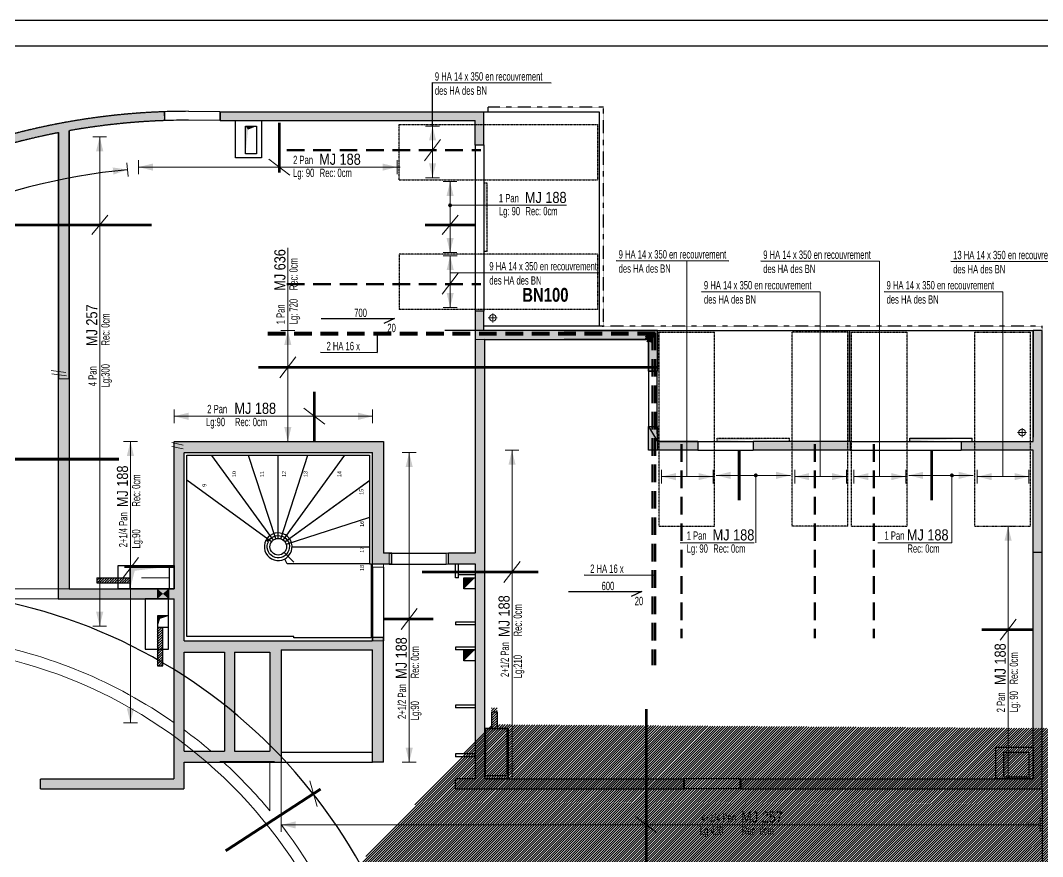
# Model space of a CAD drawing. Header units: millimetres. Extents: x 24633 to 31092, y -49771 to -45571.
# Drawn here: x 26738 to 28582, y -47080 to -45571 of the extents above; entities that cross this region are included whole.
import ezdxf
from ezdxf.enums import TextEntityAlignment as Align

# ---------------------------------------------------------------- set-up
doc = ezdxf.new("R2010")
doc.units = ezdxf.units.MM
for name, pattern in [('CACHE', [9.525, 6.35, -3.175]), ('CACHEX2', [19.05, 12.7, -6.35]), ('TIRETPTX2', [50.8, 25.4, -12.7, 0, -12.7])]:
    doc.linetypes.add(name, pattern=pattern)
for name, color, linetype in [('01_ARMA_INF', 50, 'Continuous'), ('01_cote_gen', 4, 'Continuous'), ('01_linteaux', 2, 'Continuous'), ('01_murs_sup', 2, 'CACHEX2'), ('01_poch_poteaux', 250, 'Continuous'), ('01_resv', 32, 'Continuous'), ('01_texte', 230, 'Continuous')]:
    doc.layers.add(name, color=color, linetype=linetype)
for name, color, linetype, lineweight in [('01_murs_coup', 5, 'Continuous', 60), ('01_résv', 32, 'Continuous', 9), ('B Général', 7, 'Continuous', 5)]:
    doc.layers.add(name, color=color, linetype=linetype, lineweight=lineweight)
doc.styles.add('Eurostile', font='')
doc.styles.add('impact', font='impact.ttf')
doc.styles.add('PATIO', font='ARIALN.TTF')
doc.styles.get('Eurostile').set_extended_font_data('Eurostile')
pattern_1 = [(135, (-12936.2255, -36505.928), (-11.2253202, 9e-16), [7.9375, -7.9375])]

msp = doc.modelspace()

# ---------------------------------------------------------------- hatches: boundary and pattern name
at = {"layer": '01_murs_sup'}
h = msp.add_hatch(dxfattribs=at)
h.set_pattern_fill('DASH', color=256, scale=2.5, angle=135)
h.set_pattern_definition(pattern_1)
h.paths.add_polyline_path([(26619.22, -45825.61), (26614.34, -45810.36, 0.053996), (26373.87, -45928.81), (26382.98, -45941.97, -0.0537335)])
h.paths.add_polyline_path([(26220.1, -46065.36, -0.0212749), (26300.78, -45998.91), (26291.66, -45985.75, 0.0228439), (26204.1, -46058.25), (26204.1, -46271.71), (26220.1, -46271.71)])
h.paths.add_polyline_path([(27574.11, -45735.74), (27098.07, -45735.74), (27098.07, -45751.74), (27558.11, -45751.74), (27558.11, -45795.75), (27574.11, -45795.75)])
h.paths.add_polyline_path([(27887.11, -46130.75), (27574.11, -46130.75), (27574.11, -46095.75), (27558.11, -46095.75), (27558.11, -46531.73), (27510.11, -46531.73), (27510.11, -46551.73), (27558.11, -46551.73), (27558.11, -46939.73), (27523.11, -46939.73), (27523.11, -46957.73), (27936.11, -46957.73), (27936.11, -46939.73), (27576.11, -46939.73), (27576.11, -46146.75), (27871.11, -46146.75), (27871.11, -46203.76), (27887.11, -46203.76)])
h = msp.add_hatch(dxfattribs=at)
h.set_pattern_fill('DASH', color=256, scale=2.5, angle=135)
h.set_pattern_definition(pattern_1)
h.paths.add_polyline_path([(26826.11, -45769.9, -0.0351438), (26997.67, -45751.75), (26997.67, -45744.68), (26997.52, -45735.74, 0.0587084), (26709.58, -45779.89), (26714.46, -45795.14, -0.0191623), (26806.11, -45773.63), (26806.11, -46614.68), (27015.11, -46614.68), (27015.11, -46939.73), (26774.11, -46939.73), (26774.11, -46957.73), (27033.11, -46957.73), (27033.11, -46909.73), (27208.11, -46909.73), (27208.11, -46706.73), (27373.11, -46706.73), (27373.11, -46909.73), (27393.11, -46909.73), (27393.11, -46684.73), (27373.11, -46684.73), (27373.11, -46690.73), (27033.11, -46690.73), (27033.11, -46350.73), (27373.11, -46350.73), (27373.11, -46551.73), (27408.11, -46551.73), (27408.11, -46531.73), (27393.11, -46531.73), (27393.11, -46330.73), (27015.11, -46330.73), (27015.11, -46596.68), (26826.11, -46596.68)])
h.paths.add_polyline_path([(27106.11, -46710.73), (27106.11, -46889.73), (27033.11, -46889.73), (27033.11, -46710.73)], flags=16)
h.paths.add_polyline_path([(27188.11, -46710.73), (27188.11, -46889.73), (27124.11, -46889.73), (27124.11, -46710.73)], flags=16)
h.paths.add_polyline_path([(27960.11, -46330.73), (27887.11, -46330.73), (27887.11, -46303.76), (27871.11, -46303.76), (27871.11, -46346.73), (27960.11, -46346.73)])
h.paths.add_polyline_path([(28235.11, -46330.73), (28060.11, -46330.73), (28060.11, -46346.73), (28235.11, -46346.73)], flags=17)
h.paths.add_polyline_path([(28581.11, -46130.73), (28565.11, -46130.73), (28565.11, -46330.73), (28435.11, -46330.73), (28435.11, -46346.73), (28565.11, -46346.73), (28565.11, -46939.73), (28038.11, -46939.73), (28038.11, -46957.73), (28581.11, -46957.73)])
at = {"layer": '01_poch_poteaux'}
h = msp.add_hatch(color=256, dxfattribs=at)
h.dxf.hatch_style = 1
h.paths.add_polyline_path([(26825.11, -45770.08), (26825.11, -45753.83, 0.0036757), (26807.11, -45757.14), (26807.11, -45773.43), (26807.11, -46217.7), (26825.11, -46217.7)])
h = msp.add_hatch(color=256, dxfattribs=at)
h.dxf.hatch_style = 1
h.paths.add_polyline_path([(27719.23, -46130.75), (27574.11, -46130.75), (27558.11, -46130.75), (27558.11, -46147.48), (27576.11, -46146.75), (27576.11, -46146.71), (27719.23, -46146.71)])
h = msp.add_hatch(color=256, dxfattribs=at)
h.dxf.hatch_style = 1
h.paths.add_polyline_path([(27810.47, -46130.81), (27719.23, -46130.75), (27719.23, -46146.71), (27810.47, -46146.71)])
h = msp.add_hatch(color=256, dxfattribs=at)
h.dxf.hatch_style = 1
h.paths.add_polyline_path([(27887.11, -46130.71), (27810.47, -46130.71), (27810.47, -46146.73), (27871.11, -46146.75), (27871.11, -46166.84), (27887.09, -46166.84)])
h = msp.add_hatch(color=256, dxfattribs=at)
h.dxf.hatch_style = 1
h.paths.add_polyline_path([(28581.11, -46130.73), (28565.11, -46130.73), (28565.11, -46330.73), (28565.11, -46338.73), (28581.11, -46338.73)])
h.paths.add_polyline_path([(28581.11, -46338.73), (28565.11, -46338.73), (28565.11, -46346.73), (28565.11, -46346.73), (28565.11, -46530.73), (28581.11, -46530.73)])
h.paths.add_polyline_path([(28549.87, -46283.08), (28576.49, -46283.08), (28576.49, -46251.85), (28549.87, -46251.85)], flags=9)
h = msp.add_hatch(color=256, dxfattribs=at)
h.dxf.hatch_style = 1
h.paths.add_polyline_path([(27887.09, -46166.84), (27871.11, -46166.84), (27871.11, -46203.71), (27887.06, -46203.71)])
h = msp.add_hatch(color=256, dxfattribs=at)
h.dxf.hatch_style = 1
h.paths.add_polyline_path([(27887.09, -46330.7), (27871.11, -46303.79), (27871.11, -46338.73), (27887.1, -46338.73)])
h.paths.add_polyline_path([(27887.06, -46303.79), (27871.11, -46303.79), (27887.09, -46330.7)], flags=17)
h.paths.add_polyline_path([(27887.1, -46338.73), (27871.11, -46338.73), (27871.11, -46346.73), (27875.23, -46346.73), (27887.11, -46346.73)])
at = {"layer": '01_résv'}
h = msp.add_hatch(dxfattribs=at)
h.set_pattern_fill('ANSI31', color=256)
h.set_pattern_definition([(45, (22372.7475, -51232.9677), (-2.245064, 2.245064), [])])
h.paths.add_polyline_path([(28613.02, -47196.73), (28613.02, -47226.77), (28623.02, -47226.77), (28623.02, -47196.8)], flags=17)
h.paths.add_polyline_path([(26984.75, -46665.65), (26984.75, -46735.65), (26994.75, -46735.65), (26994.75, -46665.65)])
h.paths.add_polyline_path([(27215.94, -47126.1), (27216.34, -47186.1), (27226.34, -47186.1), (27225.94, -47126.1)], flags=17)
h.paths.add_polyline_path([(26985.48, -47121.01), (26915.48, -47121.01), (26915.48, -47131.01), (26985.48, -47131.01)], flags=17)
h.paths.add_polyline_path([(27005.48, -47121.01), (27065.48, -47121.01), (27065.48, -47131.01), (27005.48, -47131.01)], flags=17)
h.paths.add_polyline_path([(26204.56, -47916.58), (26204.56, -47856.58), (26214.56, -47856.58), (26214.56, -47916.58)], flags=17)
h.paths.add_polyline_path([(26935.81, -46586.64), (26875.81, -46586.64), (26875.81, -46576.64), (26935.81, -46576.64)])
edge = h.paths.add_edge_path()
edge.add_line((29218.69, -47274.71), (29258.69, -47274.71))
edge.add_line((29258.69, -47274.71), (29287.3, -47303))
edge.add_line((29287.3, -47303), (29290.45, -47299.85))
edge.add_line((29290.45, -47299.85), (29293.82, -47296.48))
edge.add_line((29293.82, -47296.48), (29294.37, -47295.93))
edge.add_line((29294.37, -47295.93), (29259.71, -47261.27))
edge.add_line((29219.04, -47274.71), (29219.04, -47264.71))
edge.add_line((29219.04, -47264.71), (29263.16, -47264.71))
edge.add_line((28610.74, -46841.58), (28610.64, -46841.58))
edge.add_line((28610.64, -46841.58), (28610.65, -46818.53))
edge.add_line((28610.65, -46818.53), (28620.65, -46818.53))
edge.add_line((28620.65, -46818.53), (28620.75, -46848.57))
edge.add_line((28620.75, -46848.57), (28610.64, -46848.51))
edge.add_line((27587.89, -46841.58), (27587.79, -46841.58))
edge.add_line((27587.79, -46841.58), (27587.79, -46811.58))
edge.add_line((27587.79, -46811.58), (27597.79, -46811.58))
edge.add_line((27597.79, -46811.58), (27597.79, -46841.58))
edge.add_line((27597.79, -46841.58), (27587.79, -46841.58))
edge.add_line((25896.58, -48618.71), (25979.98, -48618.73))
edge.add_line((25979.98, -48618.73), (25980.38, -48628.69))
edge.add_line((25980.38, -48628.69), (25900.38, -48628.67))
edge.add_line((25900.38, -48628.67), (25899.97, -48622.07))
h.paths.add_polyline_path([(29294.55, -46743.81), (29287.48, -46736.74), (29258.8, -46765.03), (29218.8, -46765.03), (29218.8, -46775.03), (29262.94, -46775.03)])

# ---------------------------------------------------------------- linework, layer by layer
at = {"layer": '01_ARMA_INF', "linetype": 'CACHE', "lineweight": 0, "ltscale": 4, "const_width": 5, "flags": 128}
for points in [[(27204.96, -45755.42), (27204.96, -45845.42)], [(26674.84, -45939.98), (26974.84, -45939.98)], [(27468.1, -45939.98), (27558.1, -45939.98)], [(27167.07, -46197.18), (27887.07, -46197.18)], [(27268.07, -46240.73), (27268.07, -46330.73)], [(26541.15, -46362.78), (26915.87, -46362.78)], [(28034.74, -46346.73), (28034.74, -46436.73)], [(28382.24, -46346.73), (28382.24, -46436.73)], [(26925.11, -46556.79), (27015.11, -46556.79)], [(27462.29, -46566.2), (27672.29, -46566.2)], [(27393.11, -46651.3), (27483.11, -46651.3)], [(28472.29, -46670.31), (28565.07, -46670.31)], [(28472.34, -46670.39), (28565.11, -46670.39)], [(27867.31, -46813.38), (27867.31, -47233.38)], [(27279.52, -46958.11), (27108.2, -47069.5)]]:
    msp.add_lwpolyline(points, dxfattribs=at)
at = {"layer": '01_cote_gen'}
msp.add_line((31092.42, -45570.95), (24633.43, -45570.95), dxfattribs=at)
at = {"layer": '01_linteaux'}
for p, q in [((27097.88, -45735.74), (27041.12, -45734.99)), ((27097.67, -45751.74), (27040.91, -45750.98)), ((27574.11, -45735.74), (27782.11, -45735.75)), ((27782.11, -45735.75), (27782.11, -46122.72)), ((27558.11, -45795.74), (27558.11, -46095.71)), ((27574.11, -45795.74), (27574.11, -46095.71)), ((27782.11, -46122.72), (27574.11, -46122.71)), ((27887.11, -46130.73), (28565.11, -46130.73)), ((27887.11, -46130.73), (28233.61, -46130.73)), ((28233.61, -46330.73), (28233.61, -46130.73)), ((28234.61, -46330.73), (28234.61, -46130.73)), ((28234.61, -46130.73), (28565.11, -46130.73)), ((28565.11, -46130.73), (28565.11, -46322.73)), ((28342.61, -46324.73), (28455.11, -46324.73)), ((28342.61, -46330.73), (28342.61, -46324.73)), ((28455.11, -46330.73), (28455.11, -46324.73)), ((27960.11, -46330.73), (28060.11, -46330.73)), ((28235.11, -46330.73), (28435.11, -46330.73)), ((27960.11, -46346.73), (28060.11, -46346.73)), ((28235.11, -46346.73), (28435.11, -46346.73)), ((27403.11, -46532.23), (27506.11, -46532.23)), ((28565.11, -46530.73), (28581.11, -46530.73)), ((27373.11, -46557.73), (27373.11, -46690.73)), ((27393.11, -46557.73), (27393.11, -46690.73)), ((27403.11, -46552.23), (27506.11, -46552.23)), ((27523.14, -46576.73), (27523.14, -46552.23)), ((27523.14, -46576.73), (27523.14, -46552.23)), ((27528.14, -46576.73), (27528.14, -46552.23)), ((27528.14, -46576.73), (27528.14, -46552.23)), ((27528.14, -46571.73), (27528.14, -46552.23)), ((27528.14, -46576.73), (27523.14, -46576.73)), ((27558.11, -46571.73), (27528.14, -46571.73)), ((27558.11, -46656.73), (27523.11, -46656.73)), ((27523.11, -46656.73), (27523.11, -46661.73)), ((27558.11, -46656.73), (27523.11, -46656.73)), ((27558.11, -46656.73), (27558.11, -46661.73)), ((27558.11, -46661.73), (27523.11, -46661.73)), ((27558.11, -46661.73), (27523.11, -46661.73)), ((27558.11, -46701.73), (27523.11, -46701.73)), ((27523.11, -46701.73), (27523.11, -46706.73)), ((27558.11, -46701.73), (27523.11, -46701.73)), ((27558.11, -46706.73), (27523.11, -46706.73)), ((27558.11, -46706.73), (27523.11, -46706.73)), ((27558.11, -46701.73), (27558.11, -46706.73)), ((27558.11, -46806.73), (27523.11, -46806.73)), ((27523.11, -46806.73), (27523.11, -46811.73)), ((27558.11, -46806.73), (27523.11, -46806.73)), ((27558.11, -46811.73), (27523.11, -46811.73)), ((27558.11, -46811.73), (27523.11, -46811.73)), ((27558.11, -46806.73), (27558.11, -46811.73)), ((27208.11, -46891.73), (27373.11, -46891.73)), ((27558.11, -46894.73), (27523.11, -46894.73)), ((27523.11, -46894.73), (27523.11, -46899.73)), ((27558.11, -46894.73), (27523.11, -46894.73)), ((27208.11, -46909.73), (27373.11, -46909.73)), ((27558.11, -46899.73), (27523.11, -46899.73)), ((27558.11, -46899.73), (27523.11, -46899.73)), ((28036.11, -46939.73), (27934.11, -46939.73)), ((28036.11, -46957.73), (27934.11, -46957.73)), ((28581.11, -46957.73), (28581.11, -47087.73))]:
    msp.add_line(p, q, dxfattribs=at)
at = {"layer": '01_linteaux', "linetype": 'TIRETPTX2', "ltscale": 0.01}
for p, q in [((27790.11, -45727.75), (27582.11, -45727.74)), ((27582.11, -45735.74), (27582.11, -45727.74)), ((27790.11, -46122.72), (27790.11, -45727.75)), ((27782.11, -46122.72), (27790.11, -46122.72)), ((28581.11, -46122.73), (27782.11, -46122.72)), ((28581.11, -46130.73), (28581.11, -46122.73))]:
    msp.add_line(p, q, dxfattribs=at)
at = {"layer": '01_linteaux', "linetype": 'Continuous'}
for p, q in [((26826.11, -45769.9), (26826.11, -46596.68)), ((27194.3, -46508.59), (27083.41, -46355.98)), ((27198.48, -46506.46), (27149.58, -46355.98)), ((27203.11, -46505.73), (27203.11, -46355.98)), ((27207.75, -46506.46), (27256.73, -46355.73)), ((27211.93, -46508.59), (27322.99, -46355.73)), ((27190.98, -46511.91), (27038.11, -46400.85)), ((27215.25, -46511.91), (27368.11, -46400.85)), ((27215.25, -46511.91), (27367.87, -46401.03)), ((27217.38, -46516.09), (27368.11, -46467.12)), ((27228.11, -46520.73), (27367.87, -46520.73)), ((27213.72, -46531.33), (27231.11, -46548.73)), ((27219.14, -46551.38), (27214.7, -46542.88)), ((27367.87, -46551.38), (27219.14, -46551.38))]:
    msp.add_line(p, q, dxfattribs=at)
at = {"layer": '01_linteaux', "linetype": 'TIRETPTX2', "ltscale": 0.03}
for p, q in [((27421.11, -45858.73), (27421.11, -45758.73)), ((27421.11, -45758.73), (27779.11, -45758.73)), ((27779.11, -45758.73), (27779.11, -45858.73)), ((27421.11, -45858.73), (27779.11, -45858.73)), ((27574.11, -45863.73), (27580.11, -45863.73)), ((27580.11, -45987.7), (27580.11, -45863.73)), ((27779.11, -45992.71), (27421.11, -45992.69)), ((27421.11, -45992.69), (27421.11, -46092.69)), ((27580.11, -45987.7), (27574.11, -45987.7)), ((27779.11, -45992.71), (27779.11, -46092.71)), ((27779.11, -46092.71), (27421.11, -46092.69)), ((27990.11, -46483.73), (27990.11, -46133.73)), ((28230.61, -46133.73), (28130.61, -46133.73)), ((28130.61, -46483.73), (28130.61, -46133.73)), ((28230.61, -46483.73), (28230.61, -46133.73)), ((28237.61, -46133.73), (28337.61, -46133.73)), ((28237.61, -46483.73), (28237.61, -46133.73)), ((28337.61, -46483.73), (28337.61, -46133.73)), ((28460.11, -46133.73), (28560.11, -46133.73)), ((28460.11, -46483.73), (28460.11, -46133.73)), ((28560.11, -46483.73), (28560.11, -46133.73)), ((27995.11, -46324.73), (28125.61, -46324.73)), ((27995.11, -46330.73), (27995.11, -46324.73)), ((28125.61, -46330.73), (28125.61, -46324.73)), ((27890.11, -46483.73), (27990.11, -46483.73)), ((28230.61, -46483.73), (28130.61, -46483.73)), ((28237.61, -46483.73), (28337.61, -46483.73)), ((28460.11, -46483.73), (28560.11, -46483.73))]:
    msp.add_line(p, q, dxfattribs=at)
at = {"layer": '01_linteaux', "lineweight": 0}
for p, q in [((27590.11, -46099.54), (27590.11, -46115.85)), ((27581.96, -46107.7), (27598.27, -46107.7)), ((28545.11, -46306.57), (28545.11, -46322.88)), ((28536.96, -46314.73), (28553.27, -46314.73))]:
    msp.add_line(p, q, dxfattribs=at)
at = {"layer": '01_linteaux', "ltscale": 200}
msp.add_line((28335.11, -46330.73), (28435.11, -46330.73), dxfattribs=at)
at = {"layer": '01_linteaux', "linetype": 'TIRETPTX2', "ltscale": 0.03}
msp.add_lwpolyline([(27890.11, -46483.73), (27890.11, -46133.73), (27990.11, -46133.73)], dxfattribs=at)
at = {"layer": '01_linteaux'}
msp.add_lwpolyline([(27887.11, -46330.73), (27960.11, -46330.73), (27887.11, -46330.73), (27887.06, -46303.71), (27887.06, -46203.71), (27871.06, -46203.71), (27871.06, -46303.71)], close=True, dxfattribs=at)
at = {"layer": '01_linteaux', "linetype": 'Continuous', "flags": 128}
msp.add_lwpolyline([(27231.11, -46685.23), (27231.11, -46682.48), (27038.11, -46682.48), (27038.11, -46355.73), (27367.87, -46355.73), (27367.87, -46551.38), (27370.61, -46551.38), (27370.61, -46685.23)], close=True, dxfattribs=at)
msp.add_lwpolyline([(27180.98, -46509.1, 49.979992), (27181.98, -46507.37), (27186.31, -46509.87, -39.9749844), (27185.31, -46511.61)], format="xyb", close=True, dxfattribs=at)
at = {"layer": '01_linteaux', "flags": 128}
msp.add_lwpolyline([(27558.11, -46576.73), (27558.11, -46596.73), (27538.11, -46596.73), (27538.11, -46576.73)], close=True, dxfattribs=at)
at = {"layer": '01_linteaux', "lineweight": 0}
for centre in [(27590.11, -46107.7), (28545.11, -46314.73)]:
    msp.add_circle(centre, 6, dxfattribs=at)
at = {"layer": '01_linteaux', "linetype": 'Continuous'}
msp.add_circle((27203.11, -46520.73), 15, dxfattribs=at)
at = {"layer": '01_linteaux'}
for radius in [1244.73, 1228.73]:
    msp.add_arc((27040.91, -46979.71), radius, 90, 92.00516, dxfattribs=at)
at = {"layer": '01_linteaux', "linetype": 'TIRETPTX2', "ltscale": 0.03}
for points in [[(27574.11, -45863.73), (27580.11, -45863.73), (27580.11, -45987.7)], [(27995.11, -46330.73), (27995.11, -46324.73), (28125.61, -46324.73)]]:
    msp.add_solid(points, dxfattribs=at)
at = {"layer": '01_linteaux'}
msp.add_solid([(28342.61, -46330.73), (28342.61, -46324.73), (28455.11, -46324.73)], dxfattribs=at)
at = {"layer": '01_murs_coup', "linetype": 'Continuous', "lineweight": 18}
for p, q in [((26997.35, -45735.75), (26997.91, -45751.74)), ((27574.11, -45735.74), (27097.67, -45735.74)), ((27097.67, -45735.74), (27097.67, -45751.74)), ((27558.11, -45751.74), (27097.67, -45751.74)), ((27574.11, -45735.74), (27187.11, -45735.74)), ((27558.11, -45751.74), (27187.11, -45751.74)), ((27558.11, -45795.74), (27558.11, -45751.74)), ((27574.11, -45795.74), (27574.11, -45735.74)), ((26825.11, -45770.08), (26825.11, -46217.7)), ((26807.11, -45773.43), (26807.11, -46217.7)), ((27574.11, -45795.74), (27558.11, -45795.74)), ((27558.11, -46095.71), (27574.11, -46095.71)), ((28565.11, -46330.73), (28565.11, -46130.73)), ((28565.11, -46130.73), (28581.11, -46130.73)), ((28581.11, -46957.73), (28581.11, -46130.73)), ((26807.11, -46217.7), (26825.11, -46217.7)), ((27015.11, -46596.68), (27015.11, -46330.73)), ((27015.11, -46330.73), (27393.11, -46330.73)), ((27393.11, -46330.73), (27393.11, -46532.23)), ((27960.11, -46330.73), (27960.11, -46346.73)), ((28235.11, -46330.73), (28060.11, -46330.73)), ((28235.11, -46330.73), (28060.11, -46330.73)), ((28060.11, -46330.73), (28060.11, -46346.73)), ((28235.11, -46330.73), (28235.11, -46346.73)), ((28565.11, -46330.73), (28435.11, -46330.73)), ((28565.11, -46330.73), (28435.11, -46330.73)), ((28435.11, -46330.73), (28435.11, -46346.73)), ((27033.11, -46350.73), (27373.11, -46350.73)), ((27033.11, -46690.73), (27033.11, -46350.73)), ((27373.11, -46557.73), (27373.11, -46350.73)), ((28235.11, -46346.73), (28060.11, -46346.73)), ((28235.11, -46346.73), (28060.11, -46346.73)), ((28565.11, -46346.73), (28435.11, -46346.73)), ((28565.11, -46346.73), (28435.11, -46346.73)), ((28565.11, -46939.73), (28565.11, -46346.73)), ((28565.11, -46939.73), (28565.11, -46356.73)), ((27393.11, -46532.23), (27403.11, -46532.23)), ((27403.11, -46532.23), (27403.11, -46552.23)), ((27506.11, -46532.23), (27506.11, -46552.23)), ((27506.31, -46532.23), (27558.11, -46532.23)), ((27373.11, -46557.73), (27393.11, -46557.73)), ((27393.11, -46552.23), (27403.11, -46552.23)), ((27393.11, -46557.73), (27393.11, -46552.23)), ((27506.11, -46552.23), (27558.11, -46552.23)), ((27558.11, -46552.23), (27558.11, -46939.73)), ((27558.11, -46552.23), (27558.11, -46939.73)), ((27558.11, -46552.23), (27558.11, -46571.73)), ((26661.15, -46596.68), (27015.11, -46596.68)), ((26661.15, -46614.68), (27015.11, -46614.68)), ((27015.11, -46838.26), (27015.11, -46614.68)), ((27033.11, -46690.73), (27393.11, -46690.73)), ((27393.11, -46909.73), (27393.11, -46690.73)), ((27033.11, -46851.19), (27033.11, -46710.73)), ((27033.11, -46710.73), (27106.16, -46710.73)), ((27106.16, -46710.73), (27106.16, -46889.73)), ((27124.16, -46710.73), (27188.11, -46710.73)), ((27124.16, -46710.73), (27124.16, -46889.73)), ((27188.11, -46710.73), (27188.11, -46889.73)), ((27208.11, -46706.73), (27208.11, -47022.23)), ((27208.11, -46706.73), (27373.11, -46706.73)), ((27373.11, -46909.73), (27373.11, -46706.73)), ((27081.72, -46889.73), (27106.16, -46889.73)), ((27081.72, -46889.73), (27106.16, -46889.73)), ((27124.16, -46889.73), (27188.11, -46889.73)), ((27124.16, -46889.73), (27188.11, -46889.73)), ((27104.41, -46909.73), (27188.11, -46909.73)), ((27188.11, -46909.73), (27188.11, -46997.31)), ((27373.11, -46909.73), (27393.11, -46909.73)), ((27523.11, -46939.73), (27558.11, -46939.73)), ((27523.11, -46939.73), (27558.11, -46939.73)), ((27523.11, -46957.73), (27523.11, -46939.73)), ((27576.11, -46939.73), (27934.11, -46939.73)), ((27934.11, -46957.73), (27934.11, -46939.73)), ((28036.11, -46939.73), (28565.11, -46939.73)), ((28036.11, -46957.73), (28036.11, -46939.73)), ((27523.11, -46957.73), (27934.11, -46957.73)), ((27523.11, -46957.73), (27934.11, -46957.73)), ((28036.11, -46957.73), (28581.11, -46957.73)), ((28036.11, -46957.73), (28581.11, -46957.73))]:
    msp.add_line(p, q, dxfattribs=at)
at = {"layer": '01_murs_coup', "linetype": 'CACHE', "ltscale": 5}
for p, q in [((27218.77, -45805.11), (27568.77, -45805.11)), ((27218.77, -46047.06), (27568.77, -46047.06)), ((27882.87, -46134.42), (27182.87, -46134.42)), ((27882.87, -46138.01), (27182.87, -46138.01)), ((27882.87, -46134.42), (27865.89, -46142.36)), ((27882.87, -46138.01), (27865.89, -46145.95)), ((27878.06, -46134.42), (27869.55, -46151.38)), ((27882.87, -46134.42), (27874.36, -46151.38)), ((27878.06, -46134.42), (27878.06, -46734.42)), ((27882.87, -46134.42), (27882.87, -46734.42)), ((27930.45, -46335.66), (27930.45, -46685.66)), ((28170.95, -46335.66), (28170.95, -46685.66)), ((28277.95, -46335.66), (28277.95, -46685.66))]:
    msp.add_line(p, q, dxfattribs=at)
at = {"layer": '01_murs_coup', "linetype": 'Continuous', "lineweight": 18}
for points in [[(27558.11, -46139.71), (27558.11, -46465.23), (27558.11, -46095.71)], [(27887.06, -46203.71), (27887.11, -46130.71), (27574.11, -46130.71), (27574.11, -46095.71)], [(27871.06, -46203.71), (27871.11, -46146.71), (27576.11, -46146.71)]]:
    msp.add_lwpolyline(points, dxfattribs=at)
for points in [[(27558.11, -46146.71), (27558.11, -46532.23)], [(27576.11, -46146.71), (27576.11, -46939.73)]]:
    msp.add_lwpolyline(points, close=True, dxfattribs=at)
for centre, radius, start, end in [((27040.91, -46979.71), 1244.73, 92.00516, 105.4374), ((27040.91, -46979.71), 1228.73, 92.00516, 100.11501), ((27040.91, -46979.71), 1228.73, 100.96877, 105.4374), ((26507.61, -47563.9), 885.5, 55.0317, 80.01528), ((26507.61, -47563.9), 865.5, 0, 90), ((26507.61, -47563.9), 885.5, 49.5831, 53.59773), ((26507.61, -47563.9), 885.5, 39.78116, 47.62597), ((26507.61, -47563.9), 885.5, 0, 37.71342)]:
    msp.add_arc(centre, radius, start, end, dxfattribs=at)
at = {"layer": '01_murs_sup', "ltscale": 0.05}
for p, q in [((26998.07, -45735.72), (26998.07, -45751.73)), ((27098.07, -45735.74), (27098.07, -45751.74)), ((27098.07, -45735.74), (27574.11, -45735.74)), ((27098.07, -45751.74), (27558.11, -45751.74)), ((27558.11, -45795.75), (27558.11, -45751.74)), ((27574.11, -45795.75), (27574.11, -45735.74)), ((26806.11, -45773.63), (26806.11, -46614.68)), ((27574.11, -45795.75), (27558.11, -45795.75)), ((27574.11, -46095.75), (27558.11, -46095.75)), ((27558.11, -46095.75), (27558.11, -46531.73)), ((27574.11, -46130.75), (27574.11, -46095.75)), ((28581.11, -46130.73), (28565.11, -46130.73)), ((28565.11, -46330.73), (28565.11, -46130.73)), ((28581.11, -46957.73), (28581.11, -46130.73)), ((27015.11, -46330.73), (27393.11, -46330.73)), ((27015.11, -46596.68), (27015.11, -46330.73)), ((27393.11, -46330.73), (27393.11, -46531.73)), ((27960.11, -46330.73), (27887.11, -46330.73)), ((27960.11, -46330.73), (27960.11, -46346.73)), ((28235.11, -46330.73), (28060.11, -46330.73)), ((28060.11, -46330.73), (28060.11, -46346.73)), ((28235.11, -46330.73), (28235.11, -46346.73)), ((28435.11, -46330.73), (28435.11, -46346.73)), ((28435.11, -46330.73), (28565.11, -46330.73)), ((27033.11, -46350.73), (27373.11, -46350.73)), ((27033.11, -46690.73), (27033.11, -46350.73)), ((27373.11, -46551.73), (27373.11, -46350.73)), ((27960.11, -46346.73), (27871.11, -46346.73)), ((28235.11, -46346.73), (28060.11, -46346.73)), ((28565.11, -46346.73), (28435.11, -46346.73)), ((28565.11, -46939.73), (28565.11, -46346.73)), ((27393.11, -46531.73), (27408.11, -46531.73)), ((27408.11, -46551.73), (27408.11, -46531.73)), ((27510.11, -46531.73), (27558.11, -46531.73)), ((27510.11, -46551.73), (27510.11, -46531.73)), ((27373.11, -46551.73), (27408.11, -46551.73)), ((27510.11, -46551.73), (27558.11, -46551.73)), ((27558.11, -46551.73), (27558.11, -46939.73)), ((26826.11, -46596.68), (27015.11, -46596.68)), ((26806.11, -46614.68), (27015.11, -46614.68)), ((27015.11, -46939.73), (27015.11, -46614.68)), ((27033.11, -46690.73), (27373.11, -46690.73)), ((27393.11, -46684.73), (27373.11, -46684.73)), ((27373.11, -46690.73), (27373.11, -46684.73)), ((27393.11, -46909.73), (27393.11, -46684.73)), ((27033.11, -46710.73), (27106.11, -46710.73)), ((27033.11, -46889.73), (27033.11, -46710.73)), ((27106.11, -46710.73), (27106.11, -46889.73)), ((27124.11, -46710.73), (27188.11, -46710.73)), ((27124.11, -46710.73), (27124.11, -46889.73)), ((27188.11, -46710.73), (27188.11, -46889.73)), ((27208.11, -46706.73), (27208.11, -46909.73)), ((27208.11, -46706.73), (27208.11, -46909.73)), ((27208.11, -46706.73), (27373.11, -46706.73)), ((27373.11, -46909.73), (27373.11, -46706.73)), ((27033.11, -46889.73), (27106.11, -46889.73)), ((27124.11, -46889.73), (27188.11, -46889.73)), ((27033.11, -46957.73), (27033.11, -46909.73)), ((27033.11, -46909.73), (27208.11, -46909.73)), ((27393.11, -46909.73), (27373.11, -46909.73)), ((26774.11, -46939.73), (27015.11, -46939.73)), ((26774.11, -46957.73), (26774.11, -46939.73)), ((27523.11, -46957.73), (27523.11, -46939.73)), ((27558.11, -46939.73), (27523.11, -46939.73)), ((27576.11, -46939.73), (27936.11, -46939.73)), ((27936.11, -46957.73), (27936.11, -46939.73)), ((28038.11, -46939.73), (28565.11, -46939.73)), ((28038.11, -46957.73), (28038.11, -46939.73)), ((26774.11, -46957.73), (27033.11, -46957.73)), ((27523.11, -46957.73), (27936.11, -46957.73)), ((28038.11, -46957.73), (28581.11, -46957.73))]:
    msp.add_line(p, q, dxfattribs=at)
for points in [[(27576.11, -46939.73), (27576.11, -46146.75), (27871.11, -46146.75), (27871.11, -46203.76)], [(27871.11, -46346.73), (27871.11, -46303.76), (27887.11, -46303.76), (27887.11, -46330.73)]]:
    msp.add_lwpolyline(points, dxfattribs=at)
for radius, start, end in [(1244.73, 91.97223, 105.4374), (1228.73, 91.99793, 100.06764), (1228.73, 101.01627, 105.40741)]:
    msp.add_arc((27040.91, -46979.71), radius, start, end, dxfattribs=at)
at = {"layer": '01_poch_poteaux'}
for p, q in [((27589.49, -46130.75), (27503.54, -46130.75)), ((27719.23, -46130.75), (27887.11, -46130.86)), ((27887.11, -46130.86), (27887.11, -46203.76)), ((27576.11, -46146.75), (27558.11, -46147.48)), ((27871.11, -46146.75), (27719.23, -46146.71)), ((27871.11, -46203.71), (27871.11, -46146.75)), ((27887.11, -46203.76), (27871.11, -46203.71)), ((27871.11, -46346.73), (27871.11, -46303.79)), ((27871.11, -46303.79), (27887.06, -46303.79)), ((27887.06, -46303.79), (27887.11, -46346.73))]:
    msp.add_line(p, q, dxfattribs=at)
msp.add_lwpolyline([(27871.11, -46203.76), (27887.11, -46203.76), (27887.11, -46130.75), (27574.11, -46130.75), (27558.11, -46130.75)], dxfattribs=at)
at = {"layer": '01_resv'}
for p, q in [((27126.06, -45818.74), (27126.05, -45751.74)), ((27126.05, -45751.74), (27173.09, -45751.74)), ((27173.09, -45751.74), (27173.1, -45818.74)), ((27144.12, -45761.78), (27164.12, -45761.78)), ((27144.12, -45811.78), (27144.12, -45761.78)), ((27164.12, -45761.78), (27164.12, -45811.78)), ((27173.1, -45818.74), (27126.06, -45818.74)), ((27164.12, -45811.78), (27144.12, -45811.78)), ((26936.11, -46556.64), (27006.11, -46556.64)), ((26936.11, -46596.63), (26936.11, -46556.64)), ((27006.11, -46556.64), (27006.11, -46596.64)), ((26876.11, -46576.64), (26936.11, -46576.64)), ((26876.11, -46586.64), (26876.11, -46576.64)), ((26936.11, -46576.64), (26936.11, -46586.64)), ((27537.95, -46576.73), (27558.19, -46576.73)), ((27538.19, -46596.73), (27537.95, -46576.73)), ((27558.19, -46576.73), (27558.19, -46596.73)), ((26936.11, -46586.64), (26876.11, -46586.64)), ((27006.11, -46596.64), (26936.11, -46596.63)), ((26985.11, -46596.68), (26985.11, -46614.68)), ((27005.11, -46596.68), (27005.11, -46614.68)), ((27558.19, -46596.73), (27538.19, -46596.73)), ((27005.15, -46645.65), (26985.15, -46645.65)), ((26985.15, -46645.65), (26985.15, -46665.65)), ((27005.15, -46665.65), (27005.15, -46645.65)), ((26985.15, -46665.65), (27005.15, -46665.65)), ((26985.15, -46665.65), (26985.15, -46735.65)), ((26995.15, -46735.65), (26995.15, -46665.65)), ((27537.95, -46706.73), (27558.19, -46706.73)), ((27538.19, -46726.73), (27537.95, -46706.73)), ((27558.19, -46706.73), (27558.19, -46726.73)), ((27558.19, -46726.73), (27538.19, -46726.73)), ((26985.15, -46735.65), (26995.15, -46735.65)), ((27588.19, -46848.73), (27588.19, -46818.73)), ((27588.19, -46818.73), (27598.19, -46818.73)), ((27598.19, -46818.73), (27598.19, -46848.73)), ((27576.19, -46848.73), (27576.19, -46933.73)), ((27616.19, -46848.73), (27576.19, -46848.73)), ((27616.19, -46933.73), (27616.19, -46848.73)), ((28512.11, -46936.74), (28512.11, -46891.74)), ((28512.11, -46891.74), (28557.11, -46891.74)), ((28557.11, -46891.74), (28557.11, -46936.74)), ((27576.19, -46933.73), (27616.19, -46933.73)), ((28557.11, -46936.74), (28512.11, -46936.74))]:
    msp.add_line(p, q, dxfattribs=at)
for points in [[(26914.11, -46554.79), (27015.11, -46554.86), (27015.11, -46596.68), (26914.11, -46596.62)], [(26963.11, -46705.68), (27005.11, -46705.68), (27005.11, -46614.68), (26963.11, -46614.68)], [(27576.19, -46848.73), (27618.19, -46848.73), (27618.18, -46939.73), (27576.19, -46939.73)], [(28498.04, -46882.73), (28565.04, -46882.73), (28565.04, -46939.73), (28498.04, -46939.73)]]:
    msp.add_lwpolyline(points, close=True, dxfattribs=at)
for points in [[(27144.12, -45811.78), (27144.12, -45761.78), (27148.54, -45767.93)], [(27144.12, -45761.78), (27164.12, -45761.78), (27148.54, -45767.93)], [(26936.11, -46596.63), (26936.11, -46556.64), (26944.16, -46564.02)], [(26936.11, -46556.64), (27006.11, -46556.64), (26944.16, -46564.02)], [(27538.19, -46596.73), (27538.19, -46576.73), (27558.19, -46576.73)], [(26985.11, -46596.68), (26985.11, -46614.68), (27005.11, -46614.68), (27005.11, -46596.68)], [(26985.15, -46665.65), (26985.15, -46645.65), (26990.05, -46650.75)], [(26985.15, -46645.65), (27005.15, -46645.65), (26990.05, -46650.75)], [(27538.19, -46726.73), (27538.19, -46706.73), (27558.19, -46706.73)], [(27576.19, -46933.73), (27576.19, -46848.73), (27583.51, -46855.89)], [(27576.19, -46848.73), (27616.19, -46848.73), (27583.51, -46855.89)], [(28512.11, -46891.74), (28557.11, -46891.74), (28523.3, -46903.68)], [(28512.11, -46936.74), (28512.11, -46891.74), (28523.3, -46903.68)]]:
    msp.add_solid(points, dxfattribs=at)
at = {"layer": '01_résv', "ltscale": 0.5}
msp.add_line((26956.15, -46576.69), (27006.15, -46576.64), dxfattribs=at)
at = {"layer": '01_texte'}
msp.add_line((24683.43, -45616.83), (31037.42, -45616.83), dxfattribs=at)
at = {"layer": '01_texte', "ltscale": 200}
msp.add_line((27481.47, -45761.49), (27481.47, -45683.16), dxfattribs=at)
at = {"layer": '01_texte', "ltscale": 5}
for p, q in [((27481.47, -45683.16), (27695.28, -45683.77)), ((27813.06, -46004.24), (28016.26, -46004.84)), ((28073.93, -46004.84), (28287.74, -46005.45)), ((28416.63, -46005.45), (28649.99, -46006.05)), ((27513.32, -46025.65), (27782.96, -46026.26)), ((27966.93, -46059.97), (28180.74, -46060.58)), ((28296.43, -46059.97), (28510.24, -46060.58)), ((27280.4, -46108.72), (27412.96, -46108.72)), ((27412.96, -46108.72), (27393.82, -46117.81)), ((27381.45, -46134.42), (27381.37, -46170.14)), ((27279.17, -46169.77), (27381.37, -46170.14)), ((27754.94, -46571.54), (27882.87, -46572)), ((27726.72, -46601.58), (27859.28, -46601.58)), ((27859.28, -46601.58), (27840.14, -46610.67)), ((27097.85, -46908.01), (27196.37, -46908.01))]:
    msp.add_line(p, q, dxfattribs=at)
at = {"layer": '01_texte', "linetype": 'Continuous', "lineweight": 0}
for p, q in [((27493.95, -45761.49), (27468.99, -45761.49)), ((27481.47, -45761.49), (27481.47, -45854.75)), ((26868.53, -45780.86), (26893.49, -45780.86)), ((26881.01, -46664.27), (26881.01, -45780.86)), ((27495.97, -45786.1), (27466.97, -45824.17)), ((26951.11, -45823.16), (26951.11, -45848.12)), ((26951.11, -45823.16), (26951.11, -45848.12)), ((27185.92, -45821.14), (27223.99, -45850.15)), ((27417.43, -45823.16), (27417.43, -45848.12)), ((27417.43, -45823.16), (27417.43, -45848.12)), ((26929.94, -45827.83), (26932.27, -45852.68)), ((26951.11, -45835.64), (27423.07, -45835.64)), ((27493.95, -45854.75), (27468.99, -45854.75)), ((27500.62, -45861.74), (27525.58, -45861.74)), ((27513.1, -45989.71), (27513.1, -45861.74)), ((27722.97, -45904.61), (27513.1, -45904.61)), ((26866.51, -45957.52), (26895.52, -45922.45)), ((27498.6, -45957.52), (27527.61, -45922.45)), ((27220.35, -46330.73), (27220.35, -45981.18)), ((27500.62, -45989.71), (27525.58, -45989.71)), ((27525.8, -45995.48), (27500.84, -45995.48)), ((27513.32, -45995.48), (27513.32, -46088.74)), ((27940.24, -46394.21), (27940.24, -46004.6)), ((28287.74, -46394.21), (28287.74, -46005.45)), ((27527.83, -46026.96), (27498.82, -46065.03)), ((28180.74, -46394.21), (28180.74, -46060.58)), ((28510.24, -46394.21), (28510.24, -46060.58)), ((27525.8, -46088.74), (27500.84, -46088.74)), ((27207.87, -46130.71), (27232.83, -46130.71)), ((27205.84, -46216.22), (27234.85, -46178.15)), ((26819.86, -46206.16), (26793.58, -46202.57)), ((26820.97, -46212.05), (26794.68, -46208.45)), ((27015.11, -46272.85), (27015.11, -46297.81)), ((27015.11, -46285.33), (27373.11, -46285.33)), ((27249.03, -46270.82), (27287.1, -46299.83)), ((27373.11, -46272.85), (27373.11, -46297.81)), ((26923.9, -46330.73), (26948.86, -46330.73)), ((26936.38, -46838.26), (26936.38, -46330.73)), ((27031.8, -46337.21), (27011.01, -46332.57)), ((27031.8, -46344.29), (27011.01, -46339.65)), ((27426.85, -46350.73), (27451.81, -46350.73)), ((27439.33, -46909.73), (27439.33, -46350.73)), ((27612.42, -46346.73), (27637.38, -46346.73)), ((27624.9, -46939.73), (27624.9, -46346.73)), ((27576.07, -46379.46), (27576.07, -46404.42)), ((27894.39, -46381.73), (27894.39, -46406.69)), ((27894.39, -46394.21), (27987.65, -46394.21)), ((27987.65, -46381.73), (27987.65, -46406.69)), ((27993.07, -46391.94), (28127.57, -46391.94)), ((28064.68, -46513.58), (28064.68, -46391.94)), ((28134.89, -46381.73), (28134.89, -46406.69)), ((28134.89, -46394.21), (28228.15, -46394.21)), ((28228.15, -46381.73), (28228.15, -46406.69)), ((28241.89, -46381.73), (28241.89, -46406.69)), ((28241.89, -46394.21), (28335.15, -46394.21)), ((28335.15, -46381.73), (28335.15, -46406.69)), ((28340.57, -46391.94), (28457.07, -46391.94)), ((28418.68, -46513.58), (28418.68, -46391.94)), ((28464.39, -46381.73), (28464.39, -46406.69)), ((28464.39, -46394.21), (28557.65, -46394.21)), ((28557.65, -46381.73), (28557.65, -46406.69)), ((28507.45, -46483.73), (28532.41, -46483.73)), ((28519.98, -46939.81), (28519.98, -46483.81)), ((28061.77, -46513.58), (27928.34, -46513.58)), ((28418.63, -46513.58), (28285.2, -46513.58)), ((28418.68, -46513.58), (28285.25, -46513.58)), ((26921.87, -46578.23), (26950.88, -46540.16)), ((27610.4, -46585.24), (27639.4, -46547.17)), ((27424.82, -46670.33), (27453.83, -46632.26)), ((28505.43, -46689.35), (28534.44, -46651.27)), ((28505.47, -46689.42), (28534.48, -46651.35)), ((26868.53, -46664.27), (26893.49, -46664.27)), ((26923.9, -46838.26), (26948.86, -46838.26)), ((27426.85, -46909.73), (27451.81, -46909.73)), ((27260.25, -46943.33), (27273.14, -46989.42)), ((27612.42, -46939.73), (27637.38, -46939.73)), ((27208.5, -47010.25), (27208.5, -47035.21)), ((27208.5, -47022.73), (28578.07, -47022.73)), ((27848.27, -47008.22), (27886.34, -47037.23)), ((28578.07, -47010.25), (28578.07, -47035.21))]:
    msp.add_line(p, q, dxfattribs=at)
at = {"layer": '01_texte', "linetype": 'Continuous', "lineweight": 0, "const_width": 3.5}
for points in [[(27511.35, -45904.61, 1), (27514.85, -45904.61, 1)], [(28062.89, -46391.94, 1), (28066.39, -46391.94, 1)], [(28416.88, -46391.94, 1), (28420.38, -46391.94, 1)]]:
    msp.add_lwpolyline(points, format="xyb", close=True, dxfattribs=at)
at = {"layer": '01_texte', "ltscale": 200}
for centre, radius, start, end in [((27040.81, -46979.77), 1144.78, 95.499, 131.82207), ((26507.61, -47563.9), 965.5, 0, 80.01528)]:
    msp.add_arc(centre, radius, start, end, dxfattribs=at)
at = {"layer": '01_texte', "linetype": 'Continuous', "lineweight": 0}
for points in [[(27481.47, -45761.49), (27475.01, -45787.59), (27481.47, -45787.59)], [(27481.47, -45761.49), (27487.93, -45787.59), (27481.47, -45787.59)], [(26881.01, -45780.86), (26874.55, -45806.96), (26881.01, -45806.96)], [(26881.01, -45780.86), (26887.47, -45806.96), (26881.01, -45806.96)], [(26931.11, -45840.25), (26904.52, -45836.26), (26905.12, -45842.7)], [(26931.11, -45840.25), (26905.73, -45849.13), (26905.12, -45842.7)], [(26951.11, -45835.64), (26977.2, -45829.18), (26977.2, -45835.64)], [(26951.11, -45835.64), (26977.2, -45829.18), (26977.2, -45835.64)], [(26951.11, -45835.64), (26977.2, -45842.1), (26977.2, -45835.64)], [(26951.11, -45835.64), (26977.2, -45842.1), (26977.2, -45835.64)], [(27417.43, -45835.64), (27391.34, -45829.18), (27391.34, -45835.64)], [(27417.43, -45835.64), (27391.34, -45829.18), (27391.34, -45835.64)], [(27417.43, -45835.64), (27391.34, -45842.1), (27391.34, -45835.64)], [(27417.43, -45835.64), (27391.34, -45842.1), (27391.34, -45835.64)], [(27481.47, -45854.75), (27475.01, -45828.66), (27481.47, -45828.66)], [(27481.47, -45854.75), (27487.93, -45828.66), (27481.47, -45828.66)], [(27513.1, -45861.74), (27506.64, -45887.84), (27513.1, -45887.84)], [(27513.1, -45861.74), (27519.56, -45887.84), (27513.1, -45887.84)], [(27513.1, -45989.71), (27506.64, -45963.61), (27513.1, -45963.61)], [(27513.1, -45989.71), (27519.56, -45963.61), (27513.1, -45963.61)], [(27513.32, -45995.48), (27506.86, -46021.58), (27513.32, -46021.58)], [(27513.32, -45995.48), (27519.78, -46021.58), (27513.32, -46021.58)], [(27513.32, -46088.74), (27506.86, -46062.65), (27513.32, -46062.65)], [(27513.32, -46088.74), (27519.78, -46062.65), (27513.32, -46062.65)], [(27220.35, -46130.71), (27213.89, -46156.8), (27220.35, -46156.8)], [(27220.35, -46130.71), (27226.81, -46156.8), (27220.35, -46156.8)], [(27015.11, -46285.33), (27041.21, -46278.87), (27041.21, -46285.33)], [(27015.11, -46285.33), (27041.21, -46291.79), (27041.21, -46285.33)], [(27373.11, -46285.33), (27347.02, -46278.87), (27347.02, -46285.33)], [(27373.11, -46285.33), (27347.02, -46291.79), (27347.02, -46285.33)], [(27220.35, -46330.73), (27213.89, -46304.63), (27220.35, -46304.63)], [(27220.35, -46330.73), (27226.81, -46304.63), (27220.35, -46304.63)], [(26936.38, -46330.73), (26929.92, -46356.82), (26936.38, -46356.82)], [(26936.38, -46330.73), (26942.84, -46356.82), (26936.38, -46356.82)], [(27439.33, -46350.73), (27432.87, -46376.82), (27439.33, -46376.82)], [(27439.33, -46350.73), (27445.79, -46376.82), (27439.33, -46376.82)], [(27624.9, -46346.73), (27618.44, -46372.82), (27624.9, -46372.82)], [(27624.9, -46346.73), (27631.36, -46372.82), (27624.9, -46372.82)], [(27894.39, -46394.21), (27920.48, -46387.75), (27920.48, -46394.21)], [(27894.39, -46394.21), (27920.48, -46400.67), (27920.48, -46394.21)], [(27987.65, -46394.21), (27961.55, -46387.75), (27961.55, -46394.21)], [(27987.65, -46394.21), (27961.55, -46400.67), (27961.55, -46394.21)], [(27993.07, -46391.94), (28019.16, -46385.48), (28019.16, -46391.94)], [(27993.07, -46391.94), (28019.16, -46398.4), (28019.16, -46391.94)], [(28127.57, -46391.94), (28101.47, -46385.48), (28101.47, -46391.94)], [(28127.57, -46391.94), (28101.47, -46398.4), (28101.47, -46391.94)], [(28134.89, -46394.21), (28160.98, -46387.75), (28160.98, -46394.21)], [(28134.89, -46394.21), (28160.98, -46400.67), (28160.98, -46394.21)], [(28228.15, -46394.21), (28202.05, -46387.75), (28202.05, -46394.21)], [(28228.15, -46394.21), (28202.05, -46400.67), (28202.05, -46394.21)], [(28241.89, -46394.21), (28267.98, -46387.75), (28267.98, -46394.21)], [(28241.89, -46394.21), (28267.98, -46400.67), (28267.98, -46394.21)], [(28335.15, -46394.21), (28309.05, -46387.75), (28309.05, -46394.21)], [(28335.15, -46394.21), (28309.05, -46400.67), (28309.05, -46394.21)], [(28340.57, -46391.94), (28366.66, -46385.48), (28366.66, -46391.94)], [(28340.57, -46391.94), (28366.66, -46398.4), (28366.66, -46391.94)], [(28457.07, -46391.94), (28430.97, -46385.48), (28430.97, -46391.94)], [(28457.07, -46391.94), (28430.97, -46398.4), (28430.97, -46391.94)], [(28464.39, -46394.21), (28490.48, -46387.75), (28490.48, -46394.21)], [(28464.39, -46394.21), (28490.48, -46400.67), (28490.48, -46394.21)], [(28557.65, -46394.21), (28531.55, -46387.75), (28531.55, -46394.21)], [(28557.65, -46394.21), (28531.55, -46400.67), (28531.55, -46394.21)], [(28519.93, -46483.73), (28513.47, -46509.82), (28519.93, -46509.82)], [(28519.93, -46483.73), (28526.39, -46509.82), (28519.93, -46509.82)], [(26881.01, -46664.27), (26874.55, -46638.17), (26881.01, -46638.17)], [(26881.01, -46664.27), (26887.47, -46638.17), (26881.01, -46638.17)], [(26936.38, -46838.26), (26929.92, -46812.17), (26936.38, -46812.17)], [(26936.38, -46838.26), (26942.84, -46812.17), (26936.38, -46812.17)], [(27439.33, -46909.73), (27432.87, -46883.63), (27439.33, -46883.63)], [(27439.33, -46909.73), (27445.79, -46883.63), (27439.33, -46883.63)], [(27624.9, -46939.73), (27618.44, -46913.63), (27624.9, -46913.63)], [(27624.9, -46939.73), (27631.36, -46913.63), (27624.9, -46913.63)], [(27208.5, -47022.73), (27234.59, -47016.27), (27234.59, -47022.73)], [(27208.5, -47022.73), (27234.59, -47029.19), (27234.59, -47022.73)], [(28578.07, -47022.73), (28551.97, -47016.27), (28551.97, -47022.73)], [(28578.07, -47022.73), (28551.97, -47029.19), (28551.97, -47022.73)]]:
    msp.add_solid(points, dxfattribs=at)
at = {"layer": 'B Général', "color": 7, "linetype": 'Continuous', "lineweight": 18}
msp.add_line((28036.11, -46939.73), (28565.11, -46939.73), dxfattribs=at)

# ---------------------------------------------------------------- texts
at = {"layer": '01_linteaux', "style": 'Eurostile'}
for s, height, p in [('10', 7.049, (27127.12, -46395.14)), ('11', 7.049, (27177.44, -46394.98)), ('12', 7.049, (27217.07, -46394.81)), ('13', 7.049, (27255.82, -46394.98)), ('14', 7.049, (27316.72, -46394.98)), ('9', 7.05, (27073.35, -46412.65)), ('15', 7.049, (27356.72, -46427.05)), ('16', 7.049, (27357.56, -46484.93)), ('17', 7.049, (27357.71, -46531.46)), ('18', 7.049, (27357.71, -46564.44))]:
    msp.add_text(s, height=height, rotation=90, dxfattribs=at).set_placement(p)
at = {"layer": '01_texte', "ltscale": 5, "style": 'PATIO', "width": 0.8}
for s, p in [('9 HA 14 x 350 en recouvrement', (27485.7, -45679.5)), ('des HA des BN', (27485.7, -45705.15)), ('9 HA 14 x 350 en recouvrement', (27817.29, -46000.58)), ('9 HA 14 x 350 en recouvrement', (28078.16, -46001.18)), ('13 HA 14 x 350 en recouvrement', (28420.86, -46001.79)), ('9 HA 14 x 350 en recouvrement', (27584, -46021.99)), ('des HA des BN', (27817.29, -46026.23)), ('des HA des BN', (28078.16, -46026.83)), ('des HA des BN', (28420.86, -46027.43)), ('des HA des BN', (27584, -46047.64)), ('9 HA 14 x 350 en recouvrement', (27971.16, -46056.31)), ('9 HA 14 x 350 en recouvrement', (28300.66, -46056.31)), ('des HA des BN', (27971.16, -46081.96)), ('des HA des BN', (28300.66, -46081.96)), ('700', (27340.18, -46106.11)), ('20', (27400, -46133.38)), ('2 HA 16 x  ', (27290.15, -46166.11)), ('2 Pan', (27075, -46279.79)), ('Lg:90', (27072.79, -46303.12)), ('Rec: 0cm', (27125.01, -46303.12)), ('2 HA 16 x  ', (27765.92, -46567.88)), ('600', (27786.5, -46598.97)), ('20', (27846.32, -46626.23)), ('4+1/4 Pan', (27966.02, -47017.19)), ('Lg:420', (27963.82, -47040.53)), ('Rec: 0cm', (28039.36, -47040.53))]:
    msp.add_text(s, height=15, dxfattribs=at).set_placement(p)
at = {"layer": '01_texte', "linetype": 'Continuous', "lineweight": 0, "style": 'PATIO', "width": 0.8}
for s, p in [('2 Pan', (27229.97, -45830.21)), ('Lg: 90', (27229.97, -45853.55)), ('Rec: 0cm', (27277.86, -45853.55)), ('1 Pan', (27601.24, -45899.18)), ('Lg: 90', (27601.24, -45922.52)), ('Rec: 0cm', (27649.13, -45922.52)), ('1 Pan', (27940.04, -46508.15)), ('1 Pan', (28296.9, -46508.15)), ('Lg: 90', (27940.04, -46531.49)), ('Rec: 0cm', (27987.93, -46531.49)), ('Rec: 0cm', (28338.3, -46531.49)), ('Rec: 0cm', (28338.34, -46531.49))]:
    msp.add_text(s, height=15, dxfattribs=at).set_placement(p)
at = {"layer": '01_texte', "linetype": 'Continuous', "lineweight": 0, "style": 'PATIO'}
for p in [(27276.86, -45831.42), (27648.13, -45900.39), (27986.93, -46509.36), (28337.3, -46509.36), (28337.34, -46509.36)]:
    msp.add_text('MJ 188', height=20, dxfattribs=at).set_placement(p)
at = {"layer": '01_texte', "ltscale": 5, "style": 'PATIO'}
for s, p in [('MJ 636', (27216.02, -46058.84)), ('MJ 257', (26876.68, -46158.61)), ('MJ 188', (26932.05, -46449.34)), ('MJ 188', (27620.57, -46683.52)), ('MJ 188', (27435, -46759.23)), ('MJ 188', (28515.65, -46770.2))]:
    msp.add_text(s, height=20, rotation=90, dxfattribs=at).set_placement(p)
at = {"layer": '01_texte', "ltscale": 5, "style": 'PATIO', "width": 0.8}
for s, p in [('Rec: 0cm', (27238.15, -46057.84)), ('1 Pan', (27214.82, -46119.27)), ('Lg: 720', (27238.15, -46119.27)), ('Rec: 0cm', (26898.81, -46157.61)), ('4 Pan', (26875.48, -46230.95)), ('Lg:300', (26898.81, -46233.15)), ('Rec: 0cm', (26954.18, -46448.34)), ('2+1/4 Pan', (26930.84, -46521.68)), ('Lg:90', (26954.18, -46523.88)), ('Rec: 0cm', (27642.7, -46682.52)), ('2+1/2 Pan', (27619.36, -46755.86)), ('Rec: 0cm', (27457.13, -46758.23)), ('Rec: 0cm', (28537.78, -46769.21)), ('Lg:210', (27642.7, -46758.06)), ('2+1/2 Pan', (27433.79, -46831.56)), ('2 Pan', (28514.45, -46819.52)), ('Lg: 90', (28537.78, -46819.52)), ('Lg:90', (27457.13, -46833.77))]:
    msp.add_text(s, height=15, rotation=90, dxfattribs=at).set_placement(p)
at = {"layer": '01_texte', "style": 'impact'}
msp.add_text('BN100', height=25, dxfattribs=at).set_placement((27685.06, -46086.09), align=Align.BOTTOM_CENTER)
at = {"layer": '01_texte', "ltscale": 5, "style": 'PATIO'}
for s, p in [('MJ 188', (27124.01, -46281)), ('MJ 257', (28038.36, -47018.4))]:
    msp.add_text(s, height=20, dxfattribs=at).set_placement(p)

doc.saveas('drawing.dxf')
